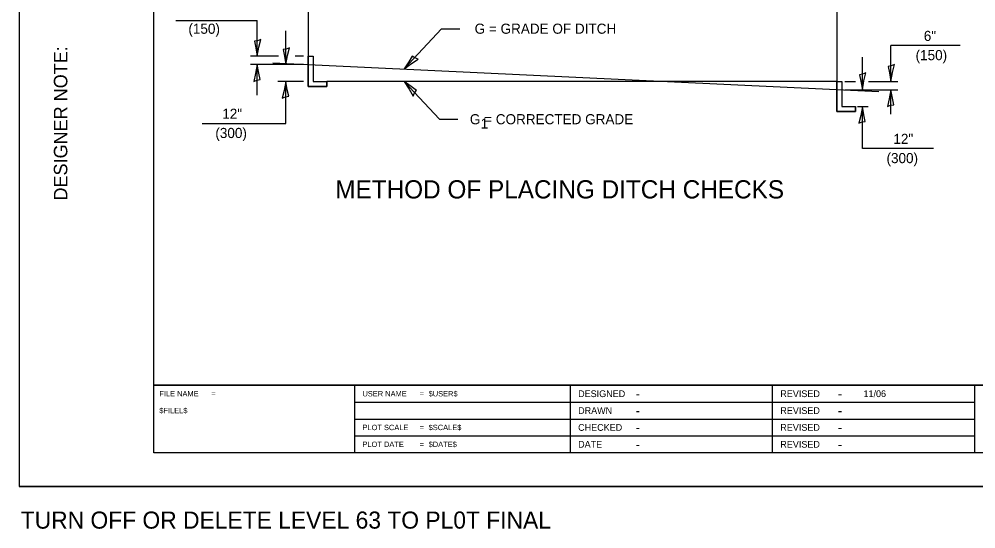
# Model space of a CAD drawing. Extents: x 100708 to 101388, y 100344 to 100797.
# Drawn here: x 100708.2 to 100992.2, y 100344.5 to 100495.7 of the extents above; entities that cross this region are included whole.
import ezdxf

# ---------------------------------------------------------------- set-up
doc = ezdxf.new("R2010")
doc.units = 0
for name, color, linetype in [('Design_PR_Roadway Dimensions', 7, 'Continuous'), ('Design_PR_Roadway Notes', 7, 'Continuous'), ('Level 29', 7, 'Continuous'), ('Level 43', 7, 'Continuous'), ('Level 63', 7, 'Continuous'), ('Sheets_50 Reference Boundary', 7, 'Continuous'), ('Sheets_General Details', 7, 'Continuous'), ('Sheets_Printer Plotting Border', 7, 'Continuous')]:
    doc.layers.add(name, color=color, linetype=linetype)

msp = doc.modelspace()

# ---------------------------------------------------------------- linework, layer by layer
at = {"layer": 'Design_PR_Roadway Notes'}
for p, q in [((100822.46, 100480.88), (100833.57, 100492.83)), ((100833.57, 100492.83), (100838.99, 100492.83)), ((100822.52, 100477.21), (100832.96, 100465.98)), ((100832.96, 100465.98), (100838.38, 100465.98))]:
    msp.add_line(p, q, dxfattribs=at)
for points in [[(100826.63, 100483.83), (100825.65, 100484.19), (100824.87, 100484.7), (100823.85, 100483.01), (100822.46, 100480.88), (100824.64, 100482.5)], [(100825.16, 100472.83), (100825.59, 100473.79), (100826.16, 100474.53), (100824.54, 100475.67), (100822.52, 100477.21), (100823.98, 100474.92)]]:
    msp.add_lwpolyline(points, close=True, dxfattribs=at)
at = {"layer": 'Level 29'}
for p, q in [((100794.01, 100484.66), (100794.01, 100475.71)), ((100794.01, 100484.66), (100795.51, 100484.66)), ((100795.51, 100484.66), (100795.51, 100477.21)), ((100783.54, 100482.74), (100963.33, 100474.16)), ((100794.01, 100475.71), (100799.59, 100475.71)), ((100795.51, 100477.21), (100799.59, 100477.21)), ((100950.88, 100477.21), (100799.59, 100477.21)), ((100799.59, 100475.71), (100799.59, 100477.21)), ((100950.88, 100477.21), (100950.88, 100468.26)), ((100950.88, 100477.21), (100952.38, 100477.21)), ((100952.38, 100477.21), (100952.38, 100469.76)), ((100952.38, 100469.76), (100956.45, 100469.76)), ((100956.45, 100468.26), (100956.45, 100469.76)), ((100950.88, 100468.26), (100956.45, 100468.26))]:
    msp.add_line(p, q, dxfattribs=at)
for points in [[(100794.01, 100484.66), (100795.51, 100484.66), (100795.51, 100477.21), (100799.59, 100477.21), (100799.59, 100475.71), (100794.01, 100475.71)], [(100950.88, 100477.21), (100952.38, 100477.21), (100952.38, 100469.76), (100956.45, 100469.76), (100956.45, 100468.26), (100950.88, 100468.26)]]:
    msp.add_lwpolyline(points, close=True, dxfattribs=at)
at = {"layer": 'Level 43'}
for p, q in [((100794.01, 100513.81), (100794.01, 100484.66)), ((100950.88, 100513.81), (100950.88, 100477.21)), ((100754.72, 100495.29), (100778.91, 100495.29)), ((100778.9, 100484.66), (100778.9, 100495.29)), ((100787.39, 100482.17), (100787.39, 100492.19)), ((100966.95, 100477.21), (100966.95, 100487.84)), ((100987.53, 100487.84), (100966.95, 100487.84)), ((100785.24, 100484.66), (100776.9, 100484.66)), ((100792.63, 100484.66), (100790.11, 100484.66)), ((100958.47, 100474.72), (100958.47, 100484.36)), ((100792.63, 100482.17), (100776.89, 100482.17)), ((100778.9, 100473.13), (100778.9, 100482.17)), ((100792.63, 100477.21), (100784.99, 100477.21)), ((100787.39, 100464.75), (100787.39, 100477.21)), ((100953.22, 100477.21), (100956.42, 100477.21)), ((100960.28, 100477.21), (100968.96, 100477.21)), ((100953.22, 100474.72), (100968.96, 100474.72)), ((100966.95, 100467.47), (100966.95, 100474.72)), ((100956.98, 100469.76), (100960.16, 100469.76)), ((100958.47, 100457.29), (100958.47, 100469.76)), ((100762.55, 100464.75), (100787.39, 100464.75)), ((100979.59, 100457.29), (100958.47, 100457.29))]:
    msp.add_line(p, q, dxfattribs=at)
for points in [[(100779.95, 100489.66), (100778.99, 100489.25), (100778.07, 100489.09), (100778.47, 100487.16), (100778.9, 100484.66), (100779.39, 100487.33)], [(100788.43, 100487.17), (100787.47, 100486.76), (100786.55, 100486.61), (100786.96, 100484.67), (100787.39, 100482.17), (100787.87, 100484.84)], [(100777.86, 100477.17), (100778.82, 100477.58), (100779.74, 100477.73), (100779.34, 100479.67), (100778.9, 100482.17), (100778.42, 100479.5)], [(100968, 100482.21), (100967.04, 100481.8), (100966.11, 100481.64), (100966.52, 100479.71), (100966.95, 100477.21), (100967.44, 100479.87)], [(100959.51, 100479.72), (100958.55, 100479.31), (100957.63, 100479.15), (100958.03, 100477.22), (100958.47, 100474.72), (100958.95, 100477.39)], [(100786.34, 100472.21), (100787.3, 100472.62), (100788.22, 100472.77), (100787.82, 100474.71), (100787.39, 100477.21), (100786.9, 100474.54)], [(100965.9, 100469.72), (100966.86, 100470.13), (100967.79, 100470.28), (100967.38, 100472.22), (100966.95, 100474.72), (100966.46, 100472.05)], [(100957.42, 100464.76), (100958.38, 100465.16), (100959.3, 100465.32), (100958.9, 100467.26), (100958.47, 100469.76), (100957.98, 100467.09)]]:
    msp.add_lwpolyline(points, close=True, dxfattribs=at)
at = {"layer": 'Sheets_50 Reference Boundary'}
msp.add_lwpolyline([(100748.23, 100787.06), (101378.23, 100787.06), (101378.23, 100387.06), (100748.23, 100387.06)], close=True, dxfattribs=at)
at = {"layer": 'Sheets_General Details'}
for p, q in [((100708.23, 100797.06), (100708.23, 100357.06)), ((100748.23, 100387.06), (101378.23, 100387.06)), ((100807.72, 100387.06), (100807.72, 100367.06)), ((100871.72, 100387.06), (100871.72, 100367.06)), ((100931.72, 100387.06), (100931.72, 100367.06)), ((100991.72, 100387.06), (100991.72, 100367.06)), ((100807.72, 100382.06), (100991.72, 100382.06)), ((100807.72, 100377.06), (100991.72, 100377.06)), ((100807.72, 100372.06), (100991.72, 100372.06)), ((101388.23, 100357.06), (100708.23, 100357.06))]:
    msp.add_line(p, q, dxfattribs=at)
msp.add_lwpolyline([(100748.23, 100787.06), (101378.23, 100787.06), (101378.23, 100367.06), (100748.23, 100367.06)], close=True, dxfattribs=at)
at = {"layer": 'Sheets_Printer Plotting Border'}
msp.add_lwpolyline([(100708.23, 100357.06), (101388.23, 100357.06), (101388.23, 100797.06), (100708.23, 100797.06)], close=True, dxfattribs=at)

# ---------------------------------------------------------------- texts
at = {"layer": 'Design_PR_Roadway Dimensions'}
for s, p in [('(150)', (100758.46, 100491.32)), ('6"', (100976.7, 100489.19)), ('(150)', (100974.26, 100483.49)), ('12"', (100768.51, 100466.1)), ('(300)', (100766.46, 100460.4)), ('12"', (100967.67, 100458.65)), ('(300)', (100965.63, 100452.95))]:
    msp.add_text(s, height=3, dxfattribs=at).set_placement(p)
at = {"layer": 'Design_PR_Roadway Notes'}
for s, height, p in [('G = GRADE OF DITCH', 3, (100843.41, 100491.33)), ('G = CORRECTED GRADE', 3, (100841.99, 100464.48)), ('1', 3, (100845.21, 100463.21)), ('METHOD OF PLACING DITCH CHECKS', 5.4, (100802.04, 100442.48))]:
    msp.add_text(s, height=height, dxfattribs=at).set_placement(p)
at = {"layer": 'Level 63'}
msp.add_text('DESIGNER NOTE:', height=4, rotation=90, dxfattribs=at).set_placement((100722.54, 100441.86))
msp.add_text('TURN OFF OR DELETE LEVEL 63 TO PL0T FINAL', height=5.0659, dxfattribs=at).set_placement((100708.71, 100344.55))
at = {"layer": 'Sheets_General Details'}
for s, p in [('FILE NAME', (100749.83, 100383.76)), ('=', (100765.28, 100383.76)), ('USER NAME', (100810.12, 100383.76)), ('=', (100827.07, 100383.76)), ('$USER$', (100829.76, 100383.76)), ('$FILEL$', (100749.83, 100378.76)), ('PLOT SCALE', (100810.12, 100373.76)), ('=', (100827.07, 100373.76)), ('$SCALE$', (100829.76, 100373.76)), ('PLOT DATE', (100810.12, 100368.76)), ('$DATE$', (100829.76, 100368.76)), ('=', (100827.07, 100368.76))]:
    msp.add_text(s, height=1.6, rotation=360, dxfattribs=at).set_placement(p)
for s, height, p in [('DESIGNED', 2, (100874.12, 100383.56)), ('-', 2.8, (100891.2, 100383.16)), ('REVISED', 2, (100934.12, 100383.56)), ('-', 2.8, (100951.2, 100383.16)), ('11/06', 2, (100958.8, 100383.56)), ('DRAWN', 2, (100874.12, 100378.56)), ('-', 2.8, (100891.2, 100378.16)), ('REVISED', 2, (100934.12, 100378.56)), ('-', 2.8, (100951.2, 100378.16)), ('CHECKED', 2, (100874.12, 100373.56)), ('-', 2.8, (100891.2, 100373.16)), ('REVISED', 2, (100934.12, 100373.56)), ('-', 2.8, (100951.2, 100373.16)), ('DATE', 2, (100874.12, 100368.56)), ('REVISED', 2, (100934.12, 100368.56)), ('-', 2.8, (100891.2, 100368.16)), ('-', 2.8, (100951.2, 100368.16))]:
    msp.add_text(s, height=height, dxfattribs=at).set_placement(p)

doc.saveas('drawing.dxf')
